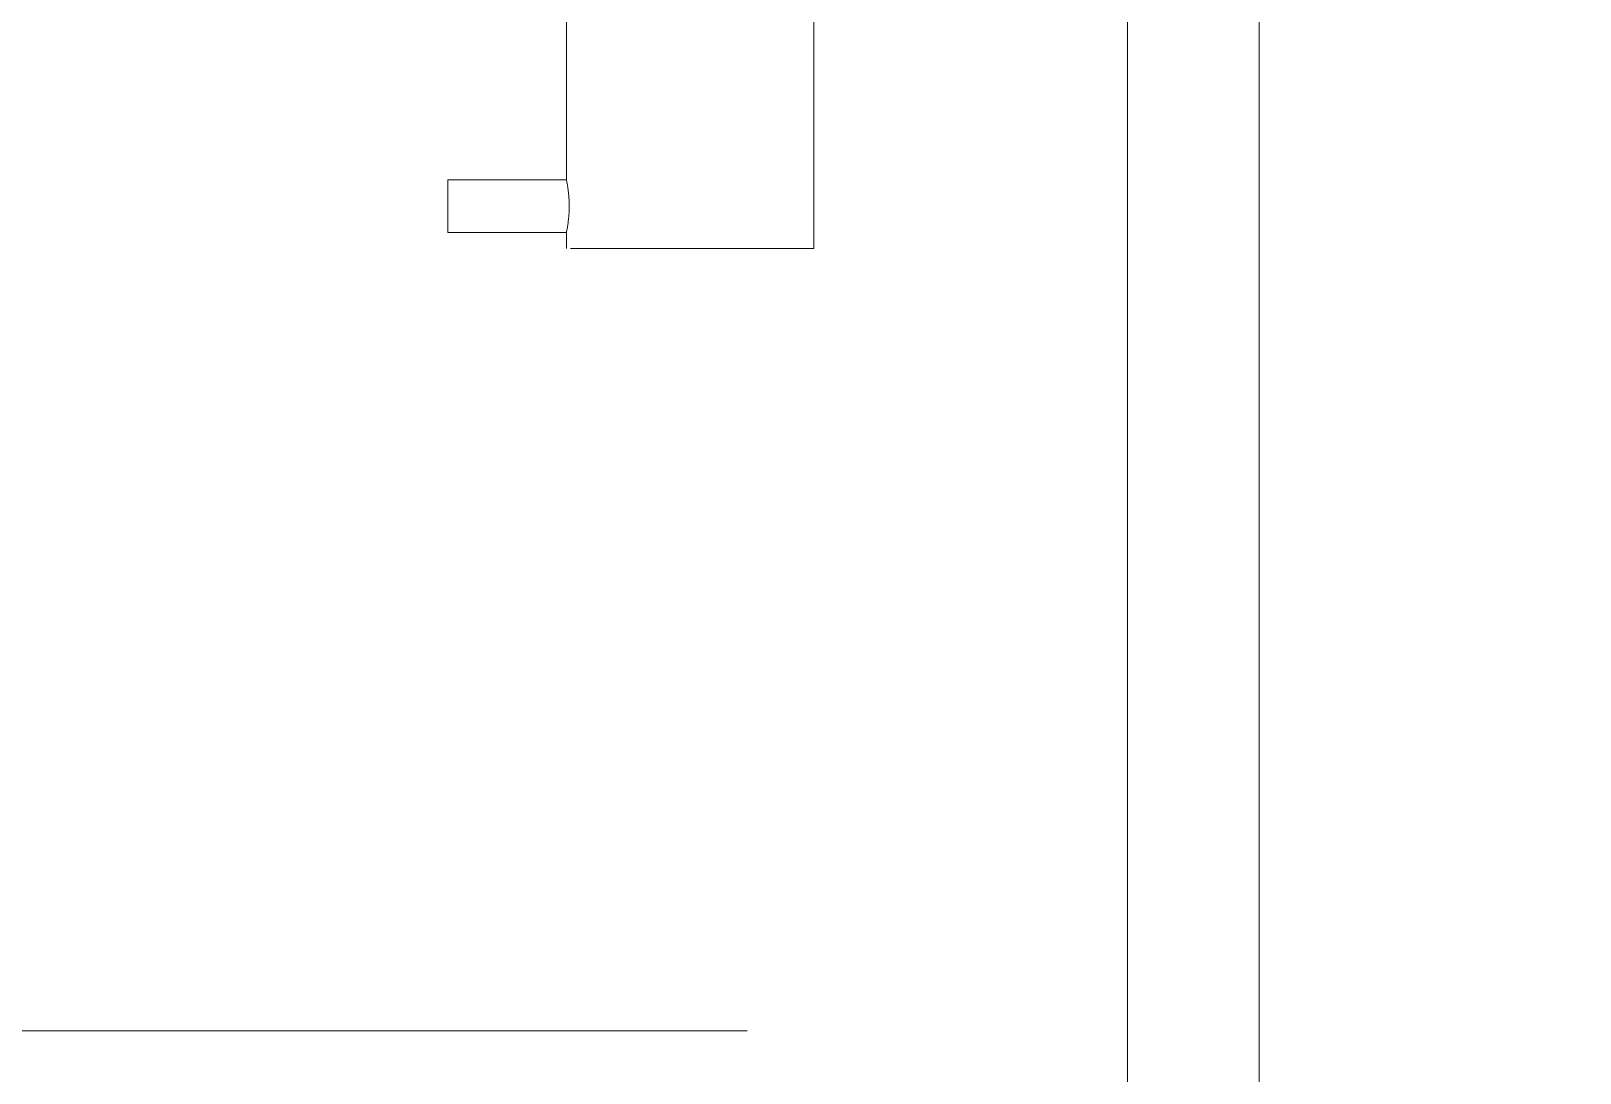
# Model space of a CAD drawing. Header units: millimetres. Extents: x -1834842 to 700335, y -490313101 to 518363.
# Drawn here: x -1236955 to -1236661, y 221161.3 to 221359.1 of the extents above; entities that cross this region are included whole.
import ezdxf

# ---------------------------------------------------------------- set-up
doc = ezdxf.new("R2010")
doc.units = ezdxf.units.MM
doc.header["$LTSCALE"] = 0.5
doc.linetypes.add('IDA - Grid Line', pattern=[3500, 2000, -500, 500, -500])
doc.layers.add('0-1', color=8, linetype='Continuous', lineweight=5)
doc.layers.add('A_--------_E-', color=7, linetype='Continuous', lineweight=9)
doc.layers.add('0-LOWER ROOF', color=7, linetype='Continuous')
for name, color, linetype, lineweight, true_color in [('A-_WALL----_E', 6, 'Continuous', 9, 0xff00ff), ('A-_WALLPRTN_E-1', 6, 'Continuous', 18, 0xff00ff), ('S-_ANOTGRID_E-1', 9, 'IDA - Grid Line', 9, 0x808080)]:
    doc.layers.add(name, color=color, linetype=linetype, lineweight=lineweight, true_color=true_color)

# ---------------------------------------------------------------- blocks, each defined once
blk = doc.blocks.new('1599_DB_A_BLK3_1STGD_R21_rvt-2-BLK 2 LOWER ROOF PLAN')
at = {"layer": 'A-_WALL----_E', "color": 8}
blk.add_line((-162961.37, -130142.37), (-162961.37, -126542.37), dxfattribs=at)
at = {"layer": 'A-_WALLPRTN_E-1', "color": 8}
blk.add_line((-162986.37, -126542.37), (-162986.37, -130142.37), dxfattribs=at)
at = {"layer": 'A_--------_E-', "color": 8}
for p, q in [((-163092.87, -129744.87), (-163092.87, -129790.87)), ((-163045.87, -129803.87), (-163045.87, -129744.87)), ((-163092.87, -129790.87), (-163115.37, -129790.87)), ((-163115.37, -129790.87), (-163115.37, -129791.04)), ((-163115.37, -129800.87), (-163115.37, -129790.87)), ((-163115.37, -129790.87), (-163115.37, -129791.04)), ((-163115.37, -129791.04), (-163115.37, -129790.87)), ((-163115.37, -129800.7), (-163115.37, -129800.87)), ((-163115.37, -129800.87), (-163115.37, -129800.7)), ((-163115.37, -129800.7), (-163115.37, -129800.87)), ((-163115.37, -129800.87), (-163092.87, -129800.87)), ((-163092.87, -129800.87), (-163092.87, -129803.87)), ((-163092.07, -129803.87), (-163069.37, -129803.87)), ((-163069.37, -129803.87), (-163045.87, -129803.87))]:
    blk.add_line(p, q, dxfattribs=at)
blk.add_open_spline([(-163092.87, -129790.87), (-163092.87, -129790.88), (-163092.86, -129790.93), (-163092.81, -129791.15), (-163092.74, -129791.53), (-163092.65, -129792.02), (-163092.56, -129792.64), (-163092.47, -129793.36), (-163092.39, -129794.15), (-163092.34, -129795.07), (-163092.33, -129795.91), (-163092.34, -129796.64), (-163092.38, -129797.34), (-163092.45, -129798.21), (-163092.56, -129799.11), (-163092.68, -129799.87), (-163092.82, -129800.63), (-163092.87, -129800.86), (-163092.87, -129800.87)], degree=3, knots=[0, 0, 0, 0, 0.055556, 0.111111, 0.166667, 0.222222, 0.277778, 0.333333, 0.388889, 0.444444, 0.513889, 0.548611, 0.583333, 0.652778, 0.722222, 0.791667, 0.861111, 1, 1, 1, 1], dxfattribs=at)
blk = doc.blocks.new('BLK2-LOWER ROOF')
at = {"layer": 'S-_ANOTGRID_E-1'}
blk.add_line((-85261.99, -129952.37), (-54403.54, -129952.37), dxfattribs=at)
at = {"layer": '0-1'}
blk.add_blockref('1599_DB_A_BLK3_1STGD_R21_rvt-2-BLK 2 LOWER ROOF PLAN', (89296.59, 0), dxfattribs=at)

msp = doc.modelspace()

# ---------------------------------------------------------------- block references
at = {"layer": '0-LOWER ROOF', "color": 6}
msp.add_blockref('BLK2-LOWER ROOF', (-1163057.11, 351121.73), dxfattribs=at)

doc.saveas('drawing.dxf')
